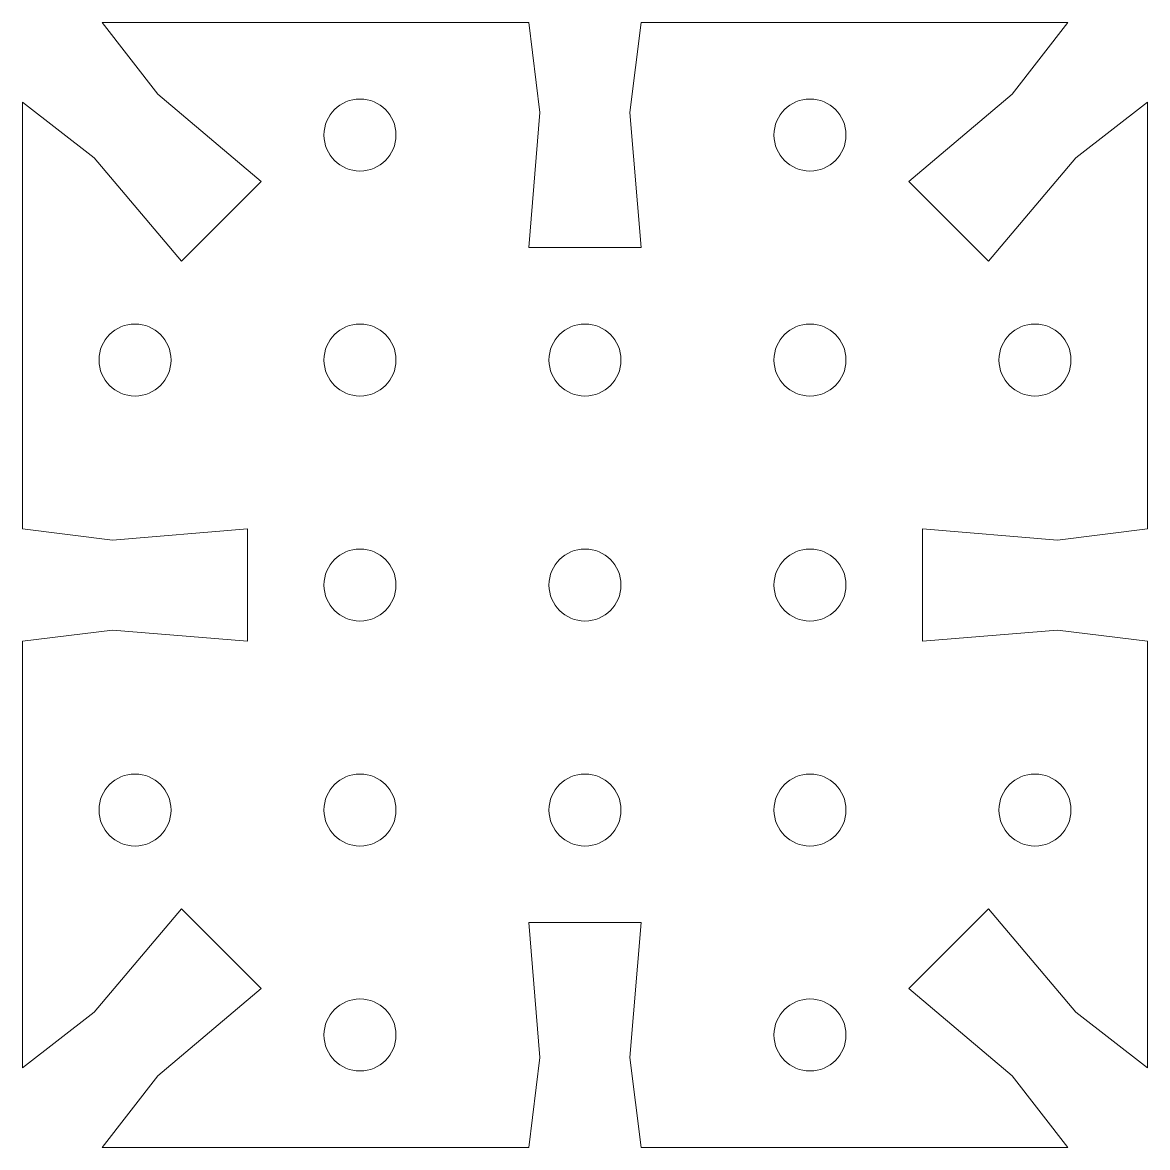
# Model space of a CAD drawing. Extents: x -25 to 25, y -25 to 25.
import ezdxf

# ---------------------------------------------------------------- set-up
doc = ezdxf.new("R2010")
doc.units = 0
doc.layers.add('frezer', color=1, linetype='Continuous', lineweight=0, true_color=0xff0000)

# ---------------------------------------------------------------- blocks, each defined once
blk = doc.blocks.new('Connector_canyonl')
at = {"layer": 'frezer'}
for p, q in [((-6, -2.5), (-6, 2.5)), ((0, 2), (-6, 2.5)), ((0, 2), (4, 2.5)), ((0, -2), (-6, -2.5)), ((0, -2), (4, -2.5))]:
    blk.add_line(p, q, dxfattribs=at)

msp = doc.modelspace()

# ---------------------------------------------------------------- linework, layer by layer
at = {"layer": 'frezer'}
for p, q in [((-2.5, 25), (-21.464, 25)), ((21.464, 25), (2.5, 25)), ((-25, 21.464), (-25, 2.5)), ((25, 2.5), (25, 21.464)), ((-25, -21.464), (-25, -2.5)), ((25, -2.5), (25, -21.464)), ((-2.5, -25), (-21.464, -25)), ((17.5, -25), (2.5, -25)), ((21.464, -25), (2.5, -25))]:
    msp.add_line(p, q, dxfattribs=at)
for centre in [(-10, 20), (10, 20), (-20, 10), (-10, 10), (0, 10), (10, 10), (20, 10), (-10, 0), (-10, 0), (0, 0), (10, 0), (-20, -10), (-10, -10), (0, -10), (10, -10), (20, -10), (-10, -20), (10, -20)]:
    msp.add_circle(centre, 1.6, dxfattribs=at)

# ---------------------------------------------------------------- block references
for p, rotation in [((-20.404, 20.404), 135), ((0, 21), 90), ((20.404, 20.404), 45), ((-21, 0), 180), ((-20.404, -20.404), 225), ((20.404, -20.404), 315), ((0, -21), 270)]:
    msp.add_blockref('Connector_canyonl', p, dxfattribs=dict(at, rotation=rotation))
msp.add_blockref('Connector_canyonl', (21, 0), dxfattribs=at)

doc.saveas('drawing.dxf')
